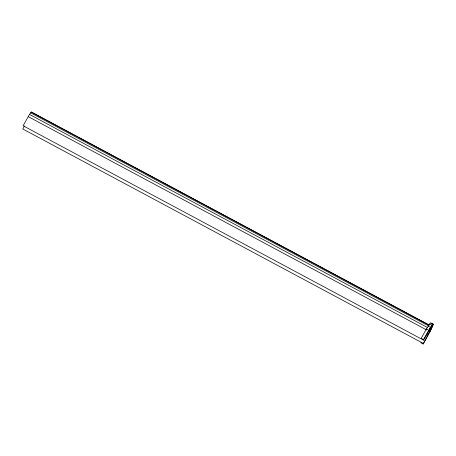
<?xml version="1.0" encoding="UTF-8"?>
<svg xmlns="http://www.w3.org/2000/svg" width="456" height="456" viewBox="0 0 456 456"><rect width="100%" height="100%" fill="white"/><g stroke="black" fill="none" stroke-linecap="round" stroke-linejoin="round"><path stroke-width="0.68" d="M420.825 342.735L423.174 343.989L430.795 329.488L433.2 324.239L432.915 324.017L430.572 322.762L426.463 328.924L421.219 338.261L423.567 339.52L423.516 340.13L23.085 125.736L29.497 114.422L31.264 112.011L429.181 325.06M428.629 331.01L430.47 327.345L432.915 324.017L423.516 340.13M423.174 343.989L430.105 331.501L432.767 325.738L433.2 324.239L431.439 323.293M429.922 328.81L430.47 327.345L428.127 326.091M431 327.191L431.957 325.111L429.615 323.851M24.504 125.953L22.8 128.991L423.225 343.379M423.567 339.52L428.805 330.178L426.463 328.924M431.581 327.647L432.767 325.738M431.678 328.286L430.795 329.488L429.541 328.816M430.105 331.501L429.66 331.814L428.401 331.142M428.76 324.883L31.264 112.011M30.569 112.803L428.486 325.846M29.497 114.422L427.414 327.465M28.204 116.622L426.748 330.007M427.09 333.592L428.418 334.647"/></g></svg>
